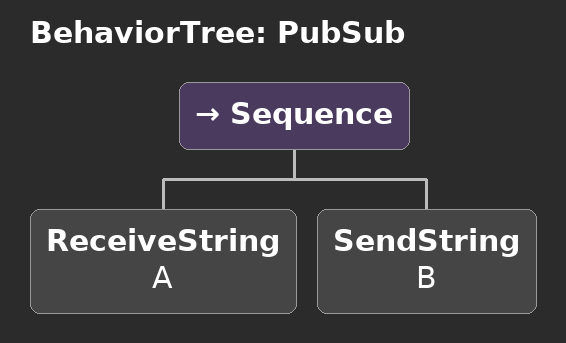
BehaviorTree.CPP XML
<root BTCPP_format="4">
  <BehaviorTree ID="PubSub">
    <Sequence>
      <ReceiveString name="A"/>
      <SendString name="B"/>
    </Sequence>
  </BehaviorTree>
</root>
